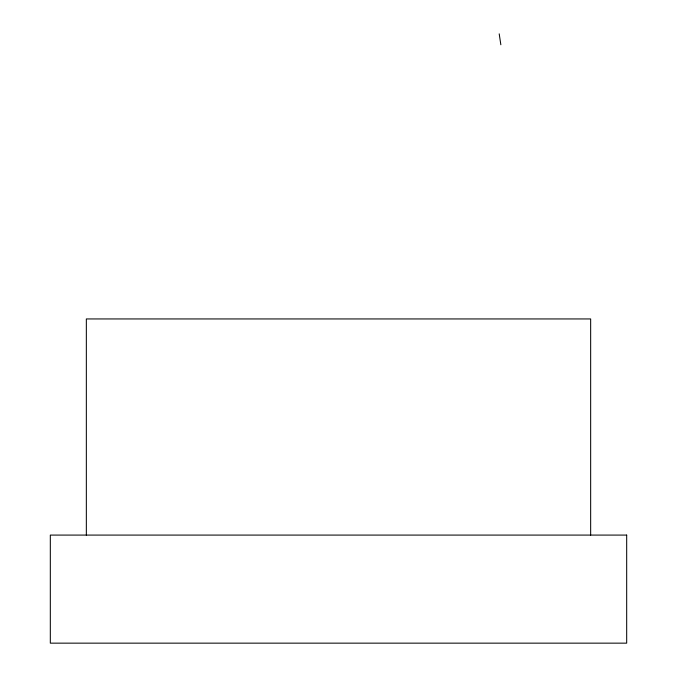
<?xml version="1.0" encoding="UTF-8"?>
<svg xmlns="http://www.w3.org/2000/svg" width="677" height="677" viewBox="0 0 677 677"><rect width="100%" height="100%" fill="white"/><g stroke="black" fill="none" stroke-linecap="round" stroke-linejoin="round"><path stroke-width="1.02" d="M499.203 33.85L500.853 44.758M590.657 535.084L590.657 318.943L86.343 318.943L86.343 535.084M626.682 535.084L50.318 535.084L50.318 643.15L626.682 643.15L626.682 535.084"/></g></svg>
